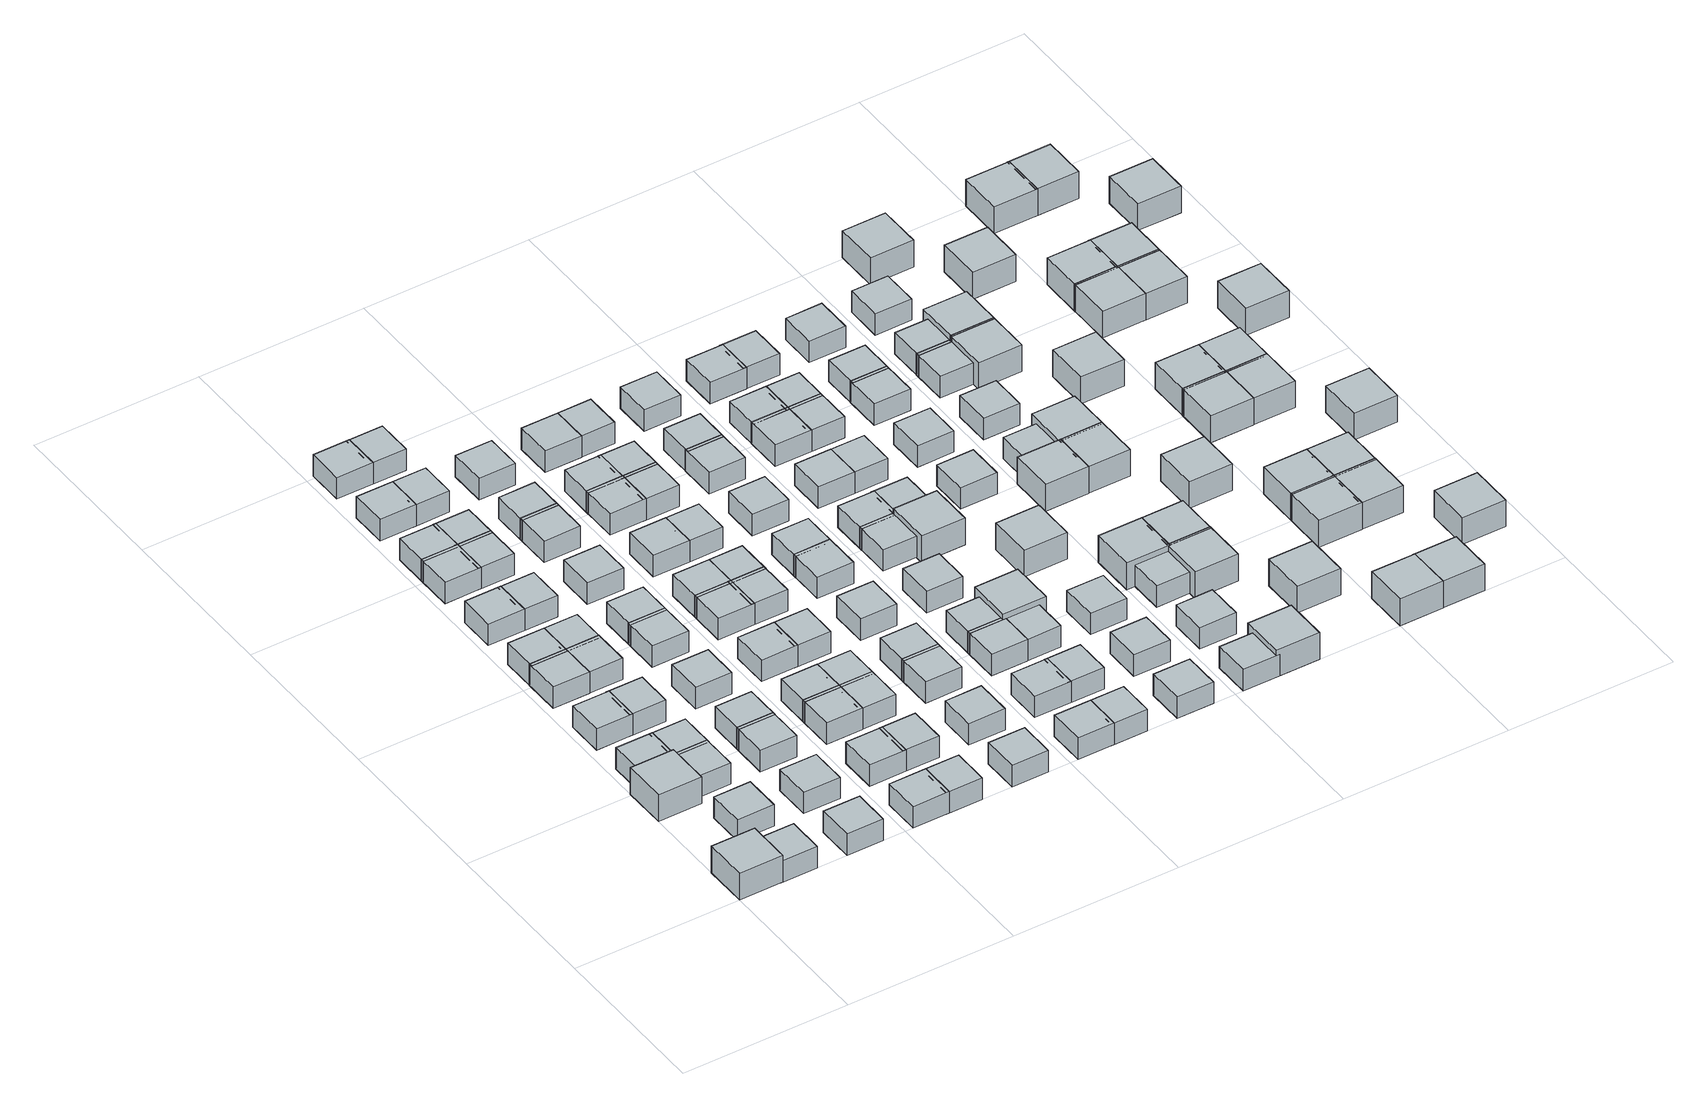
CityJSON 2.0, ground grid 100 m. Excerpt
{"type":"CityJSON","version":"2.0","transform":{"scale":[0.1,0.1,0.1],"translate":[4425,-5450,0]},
"CityObjects":{
"object1":{"type":"GenericCityObject","geometry":[{"type":"Solid","lod":"1","boundaries":[[[[0,1,2,3]],[[4,5,1,0]],[[5,6,2,1]],[[6,7,3,2]],[[7,4,0,3]],[[7,6,5,4]]]]}]},
"object2":{"type":"GenericCityObject","geometry":[{"type":"Solid","lod":"1","boundaries":[[[[8,9,10,11]],[[12,13,9,8]],[[13,14,10,9]],[[14,15,11,10]],[[15,12,8,11]],[[15,14,13,12]]]]}]},
"object3":{"type":"GenericCityObject","geometry":[{"type":"Solid","lod":"1","boundaries":[[[[16,17,18,19]],[[20,21,17,16]],[[21,22,18,17]],[[22,23,19,18]],[[23,20,16,19]],[[23,22,21,20]]]]}]},
"object4":{"type":"GenericCityObject","geometry":[{"type":"Solid","lod":"1","boundaries":[[[[24,25,26,27]],[[28,29,25,24]],[[29,30,26,25]],[[30,31,27,26]],[[31,28,24,27]],[[31,30,29,28]]]]}]},
"object5":{"type":"GenericCityObject","geometry":[{"type":"Solid","lod":"1","boundaries":[[[[32,33,34,35]],[[36,37,33,32]],[[37,38,34,33]],[[38,39,35,34]],[[39,36,32,35]],[[39,38,37,36]]]]}]},
"object6":{"type":"GenericCityObject","geometry":[{"type":"Solid","lod":"1","boundaries":[[[[40,41,42,43]],[[44,45,41,40]],[[45,46,42,41]],[[46,47,43,42]],[[47,44,40,43]],[[47,46,45,44]]]]}]},
"object7":{"type":"GenericCityObject","geometry":[{"type":"Solid","lod":"1","boundaries":[[[[48,49,50,51]],[[52,53,49,48]],[[53,54,50,49]],[[54,55,51,50]],[[55,52,48,51]],[[55,54,53,52]]]]}]},
"object8":{"type":"GenericCityObject","geometry":[{"type":"Solid","lod":"1","boundaries":[[[[56,57,58,59]],[[60,61,57,56]],[[61,62,58,57]],[[62,63,59,58]],[[63,60,56,59]],[[63,62,61,60]]]]}]},
"object9":{"type":"GenericCityObject","geometry":[{"type":"Solid","lod":"1","boundaries":[[[[64,65,66,67]],[[68,69,65,64]],[[69,70,66,65]],[[70,71,67,66]],[[71,68,64,67]],[[71,70,69,68]]]]}]},
"object10":{"type":"GenericCityObject","geometry":[{"type":"Solid","lod":"1","boundaries":[[[[72,73,74,75]],[[76,77,73,72]],[[77,78,74,73]],[[78,79,75,74]],[[79,76,72,75]],[[79,78,77,76]]]]}]},
"object11":{"type":"GenericCityObject","geometry":[{"type":"Solid","lod":"1","boundaries":[[[[80,81,82,83]],[[84,85,81,80]],[[85,86,82,81]],[[86,87,83,82]],[[87,84,80,83]],[[87,86,85,84]]]]}]},
"object12":{"type":"GenericCityObject","geometry":[{"type":"Solid","lod":"1","boundaries":[[[[88,89,90,91]],[[92,93,89,88]],[[93,94,90,89]],[[94,95,91,90]],[[95,92,88,91]],[[95,94,93,92]]]]}]},
"object13":{"type":"GenericCityObject","geometry":[{"type":"Solid","lod":"1","boundaries":[[[[96,97,98,99]],[[100,101,97,96]],[[101,102,98,97]],[[102,103,99,98]],[[103,100,96,99]],[[103,102,101,100]]]]}]},
"object14":{"type":"GenericCityObject","geometry":[{"type":"Solid","lod":"1","boundaries":[[[[104,105,106,107]],[[108,109,105,104]],[[109,110,106,105]],[[110,111,107,106]],[[111,108,104,107]],[[111,110,109,108]]]]}]},
"object15":{"type":"GenericCityObject","geometry":[{"type":"Solid","lod":"1","boundaries":[[[[112,113,114,115]],[[116,117,113,112]],[[117,118,114,113]],[[118,119,115,114]],[[119,116,112,115]],[[119,118,117,116]]]]}]},
"object16":{"type":"GenericCityObject","geometry":[{"type":"Solid","lod":"1","boundaries":[[[[120,121,122,123]],[[124,125,121,120]],[[125,126,122,121]],[[126,127,123,122]],[[127,124,120,123]],[[127,126,125,124]]]]}]},
"object17":{"type":"GenericCityObject","geometry":[{"type":"Solid","lod":"1","boundaries":[[[[128,129,130,131]],[[132,133,129,128]],[[133,134,130,129]],[[134,135,131,130]],[[135,132,128,131]],[[135,134,133,132]]]]}]},
"object18":{"type":"GenericCityObject","geometry":[{"type":"Solid","lod":"1","boundaries":[[[[136,137,138,139]],[[140,141,137,136]],[[141,142,138,137]],[[142,143,139,138]],[[143,140,136,139]],[[143,142,141,140]]]]}]},
"object19":{"type":"GenericCityObject","geometry":[{"type":"Solid","lod":"1","boundaries":[[[[144,145,146,147]],[[148,149,145,144]],[[149,150,146,145]],[[150,151,147,146]],[[151,148,144,147]],[[151,150,149,148]]]]}]},
"object20":{"type":"GenericCityObject","geometry":[{"type":"Solid","lod":"1","boundaries":[[[[152,153,154,155]],[[156,157,153,152]],[[157,158,154,153]],[[158,159,155,154]],[[159,156,152,155]],[[159,158,157,156]]]]}]},
"object21":{"type":"GenericCityObject","geometry":[{"type":"Solid","lod":"1","boundaries":[[[[160,161,162,163]],[[164,165,161,160]],[[165,166,162,161]],[[166,167,163,162]],[[167,164,160,163]],[[167,166,165,164]]]]}]},
"object22":{"type":"GenericCityObject","geometry":[{"type":"Solid","lod":"1","boundaries":[[[[168,169,170,171]],[[172,173,169,168]],[[173,174,170,169]],[[174,175,171,170]],[[175,172,168,171]],[[175,174,173,172]]]]}]},
"object23":{"type":"GenericCityObject","geometry":[{"type":"Solid","lod":"1","boundaries":[[[[176,177,178,179]],[[180,181,177,176]],[[181,182,178,177]],[[182,183,179,178]],[[183,180,176,179]],[[183,182,181,180]]]]}]},
"object24":{"type":"GenericCityObject","geometry":[{"type":"Solid","lod":"1","boundaries":[[[[184,185,186,187]],[[188,189,185,184]],[[189,190,186,185]],[[190,191,187,186]],[[191,188,184,187]],[[191,190,189,188]]]]}]},
"object25":{"type":"GenericCityObject","geometry":[{"type":"Solid","lod":"1","boundaries":[[[[192,193,194,195]],[[196,197,193,192]],[[197,198,194,193]],[[198,199,195,194]],[[199,196,192,195]],[[199,198,197,196]]]]}]},
"object26":{"type":"GenericCityObject","geometry":[{"type":"Solid","lod":"1","boundaries":[[[[200,201,202,203]],[[204,205,201,200]],[[205,206,202,201]],[[206,207,203,202]],[[207,204,200,203]],[[207,206,205,204]]]]}]},
"object27":{"type":"GenericCityObject","geometry":[{"type":"Solid","lod":"1","boundaries":[[[[208,209,210,211]],[[212,213,209,208]],[[213,214,210,209]],[[214,215,211,210]],[[215,212,208,211]],[[215,214,213,212]]]]}]},
"object28":{"type":"GenericCityObject","geometry":[{"type":"Solid","lod":"1","boundaries":[[[[216,217,218,219]],[[220,221,217,216]],[[221,222,218,217]],[[222,223,219,218]],[[223,220,216,219]],[[223,222,221,220]]]]}]},
"object29":{"type":"GenericCityObject","geometry":[{"type":"Solid","lod":"1","boundaries":[[[[224,225,226,227]],[[228,229,225,224]],[[229,230,226,225]],[[230,231,227,226]],[[231,228,224,227]],[[231,230,229,228]]]]}]},
"object30":{"type":"GenericCityObject","geometry":[{"type":"Solid","lod":"1","boundaries":[[[[232,233,234,235]],[[236,237,233,232]],[[237,238,234,233]],[[238,239,235,234]],[[239,236,232,235]],[[239,238,237,236]]]]}]},
"object31":{"type":"GenericCityObject","geometry":[{"type":"Solid","lod":"1","boundaries":[[[[240,241,242,243]],[[244,245,241,240]],[[245,246,242,241]],[[246,247,243,242]],[[247,244,240,243]],[[247,246,245,244]]]]}]},
"object32":{"type":"GenericCityObject","geometry":[{"type":"Solid","lod":"1","boundaries":[[[[248,249,250,251]],[[252,253,249,248]],[[253,254,250,249]],[[254,255,251,250]],[[255,252,248,251]],[[255,254,253,252]]]]}]},
"object33":{"type":"GenericCityObject","geometry":[{"type":"Solid","lod":"1","boundaries":[[[[256,257,258,259]],[[260,261,257,256]],[[261,262,258,257]],[[262,263,259,258]],[[263,260,256,259]],[[263,262,261,260]]]]}]},
"object34":{"type":"GenericCityObject","geometry":[{"type":"Solid","lod":"1","boundaries":[[[[264,265,266,267]],[[268,269,265,264]],[[269,270,266,265]],[[270,271,267,266]],[[271,268,264,267]],[[271,270,269,268]]]]}]},
"object35":{"type":"GenericCityObject","geometry":[{"type":"Solid","lod":"1","boundaries":[[[[272,273,274,275]],[[276,277,273,272]],[[277,278,274,273]],[[278,279,275,274]],[[279,276,272,275]],[[279,278,277,276]]]]}]},
"object36":{"type":"GenericCityObject","geometry":[{"type":"Solid","lod":"1","boundaries":[[[[280,281,282,283]],[[284,285,281,280]],[[285,286,282,281]],[[286,287,283,282]],[[287,284,280,283]],[[287,286,285,284]]]]}]},
"object37":{"type":"GenericCityObject","geometry":[{"type":"Solid","lod":"1","boundaries":[[[[288,289,290,291]],[[292,293,289,288]],[[293,294,290,289]],[[294,295,291,290]],[[295,292,288,291]],[[295,294,293,292]]]]}]},
"object38":{"type":"GenericCityObject","geometry":[{"type":"Solid","lod":"1","boundaries":[[[[296,297,298,299]],[[300,301,297,296]],[[301,302,298,297]],[[302,303,299,298]],[[303,300,296,299]],[[303,302,301,300]]]]}]},
"object39":{"type":"GenericCityObject","geometry":[{"type":"Solid","lod":"1","boundaries":[[[[304,305,306,307]],[[308,309,305,304]],[[309,310,306,305]],[[310,311,307,306]],[[311,308,304,307]],[[311,310,309,308]]]]}]},
"object40":{"type":"GenericCityObject","geometry":[{"type":"Solid","lod":"1","boundaries":[[[[312,313,314,315]],[[316,317,313,312]],[[317,318,314,313]],[[318,319,315,314]],[[319,316,312,315]],[[319,318,317,316]]]]}]},
"object41":{"type":"GenericCityObject","geometry":[{"type":"Solid","lod":"1","boundaries":[[[[320,321,322,323]],[[324,325,321,320]],[[325,326,322,321]],[[326,327,323,322]],[[327,324,320,323]],[[327,326,325,324]]]]}]},
"object42":{"type":"GenericCityObject","geometry":[{"type":"Solid","lod":"1","boundaries":[[[[328,329,330,331]],[[332,333,329,328]],[[333,334,330,329]],[[334,335,331,330]],[[335,332,328,331]],[[335,334,333,332]]]]}]},
"object43":{"type":"GenericCityObject","geometry":[{"type":"Solid","lod":"1","boundaries":[[[[336,337,338,339]],[[340,341,337,336]],[[341,342,338,337]],[[342,343,339,338]],[[343,340,336,339]],[[343,342,341,340]]]]}]},
"object44":{"type":"GenericCityObject","geometry":[{"type":"Solid","lod":"1","boundaries":[[[[344,345,346,347]],[[348,349,345,344]],[[349,350,346,345]],[[350,351,347,346]],[[351,348,344,347]],[[351,350,349,348]]]]}]},
"object45":{"type":"GenericCityObject","geometry":[{"type":"Solid","lod":"1","boundaries":[[[[352,353,354,355]],[[356,357,353,352]],[[357,358,354,353]],[[358,359,355,354]],[[359,356,352,355]],[[359,358,357,356]]]]}]},
"object46":{"type":"GenericCityObject","geometry":[{"type":"Solid","lod":"1","boundaries":[[[[360,361,362,363]],[[364,365,361,360]],[[365,366,362,361]],[[366,367,363,362]],[[367,364,360,363]],[[367,366,365,364]]]]}]},
"object47":{"type":"GenericCityObject","geometry":[{"type":"Solid","lod":"1","boundaries":[[[[368,369,370,371]],[[372,373,369,368]],[[373,374,370,369]],[[374,375,371,370]],[[375,372,368,371]],[[375,374,373,372]]]]}]},
"object48":{"type":"GenericCityObject","geometry":[{"type":"Solid","lod":"1","boundaries":[[[[376,377,378,379]],[[380,381,377,376]],[[381,382,378,377]],[[382,383,379,378]],[[383,380,376,379]],[[383,382,381,380]]]]}]},
"object49":{"type":"GenericCityObject","geometry":[{"type":"Solid","lod":"1","boundaries":[[[[384,385,386,387]],[[388,389,385,384]],[[389,390,386,385]],[[390,391,387,386]],[[391,388,384,387]],[[391,390,389,388]]]]}]},
"object50":{"type":"GenericCityObject","geometry":[{"type":"Solid","lod":"1","boundaries":[[[[392,393,394,395]],[[396,397,393,392]],[[397,398,394,393]],[[398,399,395,394]],[[399,396,392,395]],[[399,398,397,396]]]]}]},
"object51":{"type":"GenericCityObject","geometry":[{"type":"Solid","lod":"1","boundaries":[[[[400,401,402,403]],[[404,405,401,400]],[[405,406,402,401]],[[406,407,403,402]],[[407,404,400,403]],[[407,406,405,404]]]]}]},
"object52":{"type":"GenericCityObject","geometry":[{"type":"Solid","lod":"1","boundaries":[[[[408,409,410,411]],[[412,413,409,408]],[[413,414,410,409]],[[414,415,411,410]],[[415,412,408,411]],[[415,414,413,412]]]]}]},
"object53":{"type":"GenericCityObject","geometry":[{"type":"Solid","lod":"1","boundaries":[[[[416,417,418,419]],[[420,421,417,416]],[[421,422,418,417]],[[422,423,419,418]],[[423,420,416,419]],[[423,422,421,420]]]]}]},
"object54":{"type":"GenericCityObject","geometry":[{"type":"Solid","lod":"1","boundaries":[[[[424,425,426,427]],[[428,429,425,424]],[[429,430,426,425]],[[430,431,427,426]],[[431,428,424,427]],[[431,430,429,428]]]]}]},
"object55":{"type":"GenericCityObject","geometry":[{"type":"Solid","lod":"1","boundaries":[[[[432,433,434,435]],[[436,437,433,432]],[[437,438,434,433]],[[438,439,435,434]],[[439,436,432,435]],[[439,438,437,436]]]]}]},
"object56":{"type":"GenericCityObject","geometry":[{"type":"Solid","lod":"1","boundaries":[[[[440,441,442,443]],[[444,445,441,440]],[[445,446,442,441]],[[446,447,443,442]],[[447,444,440,443]],[[447,446,445,444]]]]}]},
"object57":{"type":"GenericCityObject","geometry":[{"type":"Solid","lod":"1","boundaries":[[[[448,449,450,451]],[[452,453,449,448]],[[453,454,450,449]],[[454,455,451,450]],[[455,452,448,451]],[[455,454,453,452]]]]}]},
"object58":{"type":"GenericCityObject","geometry":[{"type":"Solid","lod":"1","boundaries":[[[[456,457,458,459]],[[460,461,457,456]],[[461,462,458,457]],[[462,463,459,458]],[[463,460,456,459]],[[463,462,461,460]]]]}]},
"object59":{"type":"GenericCityObject","geometry":[{"type":"Solid","lod":"1","boundaries":[[[[464,465,466,467]],[[468,469,465,464]],[[469,470,466,465]],[[470,471,467,466]],[[471,468,464,467]],[[471,470,469,468]]]]}]},
"object60":{"type":"GenericCityObject","geometry":[{"type":"Solid","lod":"1","boundaries":[[[[472,473,474,475]],[[476,477,473,472]],[[477,478,474,473]],[[478,479,475,474]],[[479,476,472,475]],[[479,478,477,476]]]]}]},
"object61":{"type":"GenericCityObject","geometry":[{"type":"Solid","lod":"1","boundaries":[[[[480,481,482,483]],[[484,485,481,480]],[[485,486,482,481]],[[486,487,483,482]],[[487,484,480,483]],[[487,486,485,484]]]]}]},
"object62":{"type":"GenericCityObject","geometry":[{"type":"Solid","lod":"1","boundaries":[[[[488,489,490,491]],[[492,493,489,488]],[[493,494,490,489]],[[494,495,491,490]],[[495,492,488,491]],[[495,494,493,492]]]]}]},
"object63":{"type":"GenericCityObject","geometry":[{"type":"Solid","lod":"1","boundaries":[[[[496,497,498,499]],[[500,501,497,496]],[[501,502,498,497]],[[502,503,499,498]],[[503,500,496,499]],[[503,502,501,500]]]]}]},
"object64":{"type":"GenericCityObject","geometry":[{"type":"Solid","lod":"1","boundaries":[[[[504,505,506,507]],[[508,509,505,504]],[[509,510,506,505]],[[510,511,507,506]],[[511,508,504,507]],[[511,510,509,508]]]]}]},
"object65":{"type":"GenericCityObject","geometry":[{"type":"Solid","lod":"1","boundaries":[[[[512,513,514,515]],[[516,517,513,512]],[[517,518,514,513]],[[518,519,515,514]],[[519,516,512,515]],[[519,518,517,516]]]]}]},
"object66":{"type":"GenericCityObject","geometry":[{"type":"Solid","lod":"1","boundaries":[[[[520,521,522,523]],[[524,525,521,520]],[[525,526,522,521]],[[526,527,523,522]],[[527,524,520,523]],[[527,526,525,524]]]]}]},
"object67":{"type":"GenericCityObject","geometry":[{"type":"Solid","lod":"1","boundaries":[[[[528,529,530,531]],[[532,533,529,528]],[[533,534,530,529]],[[534,535,531,530]],[[535,532,528,531]],[[535,534,533,532]]]]}]},
"object68":{"type":"GenericCityObject","geometry":[{"type":"Solid","lod":"1","boundaries":[[[[536,537,538,539]],[[540,541,537,536]],[[541,542,538,537]],[[542,543,539,538]],[[543,540,536,539]],[[543,542,541,540]]]]}]},
"object69":{"type":"GenericCityObject","geometry":[{"type":"Solid","lod":"1","boundaries":[[[[544,545,546,547]],[[548,549,545,544]],[[549,550,546,545]],[[550,551,547,546]],[[551,548,544,547]],[[551,550,549,548]]]]}]},
"object70":{"type":"GenericCityObject","geometry":[{"type":"Solid","lod":"1","boundaries":[[[[552,553,554,555]],[[556,557,553,552]],[[557,558,554,553]],[[558,559,555,554]],[[559,556,552,555]],[[559,558,557,556]]]]}]},
"object71":{"type":"GenericCityObject","geometry":[{"type":"Solid","lod":"1","boundaries":[[[[560,561,562,563]],[[564,565,561,560]],[[565,566,562,561]],[[566,567,563,562]],[[567,564,560,563]],[[567,566,565,564]]]]}]},
"object72":{"type":"GenericCityObject","geometry":[{"type":"Solid","lod":"1","boundaries":[[[[568,569,570,571]],[[572,573,569,568]],[[573,574,570,569]],[[574,575,571,570]],[[575,572,568,571]],[[575,574,573,572]]]]}]},
"object73":{"type":"GenericCityObject","geometry":[{"type":"Solid","lod":"1","boundaries":[[[[576,577,578,579]],[[580,581,577,576]],[[581,582,578,577]],[[582,583,579,578]],[[583,580,576,579]],[[583,582,581,580]]]]}]},
"object74":{"type":"GenericCityObject","geometry":[{"type":"Solid","lod":"1","boundaries":[[[[584,585,586,587]],[[588,589,585,584]],[[589,590,586,585]],[[590,591,587,586]],[[591,588,584,587]],[[591,590,589,588]]]]}]},
"object75":{"type":"GenericCityObject","geometry":[{"type":"Solid","lod":"1","boundaries":[[[[592,593,594,595]],[[596,597,593,592]],[[597,598,594,593]],[[598,599,595,594]],[[599,596,592,595]],[[599,598,597,596]]]]}]},
"object76":{"type":"GenericCityObject","geometry":[{"type":"Solid","lod":"1","boundaries":[[[[600,601,602,603]],[[604,605,601,600]],[[605,606,602,601]],[[606,607,603,602]],[[607,604,600,603]],[[607,606,605,604]]]]}]},
"object77":{"type":"GenericCityObject","geometry":[{"type":"Solid","lod":"1","boundaries":[[[[608,609,610,611]],[[612,613,609,608]],[[613,614,610,609]],[[614,615,611,610]],[[615,612,608,611]],[[615,614,613,612]]]]}]},
"object78":{"type":"GenericCityObject","geometry":[{"type":"Solid","lod":"1","boundaries":[[[[616,617,618,619]],[[620,621,617,616]],[[621,622,618,617]],[[622,623,619,618]],[[623,620,616,619]],[[623,622,621,620]]]]}]},
"object79":{"type":"GenericCityObject","geometry":[{"type":"Solid","lod":"1","boundaries":[[[[624,625,626,627]],[[628,629,625,624]],[[629,630,626,625]],[[630,631,627,626]],[[631,628,624,627]],[[631,630,629,628]]]]}]},
"object80":{"type":"GenericCityObject","geometry":[{"type":"Solid","lod":"1","boundaries":[[[[632,633,634,635]],[[636,637,633,632]],[[637,638,634,633]],[[638,639,635,634]],[[639,636,632,635]],[[639,638,637,636]]]]}]},
"object81":{"type":"GenericCityObject","geometry":[{"type":"Solid","lod":"1","boundaries":[[[[640,641,642,643]],[[644,645,641,640]],[[645,646,642,641]],[[646,647,643,642]],[[647,644,640,643]],[[647,646,645,644]]]]}]},
"object82":{"type":"GenericCityObject","geometry":[{"type":"Solid","lod":"1","boundaries":[[[[648,649,650,651]],[[652,653,649,648]],[[653,654,650,649]],[[654,655,651,650]],[[655,652,648,651]],[[655,654,653,652]]]]}]},
"object83":{"type":"GenericCityObject","geometry":[{"type":"Solid","lod":"1","boundaries":[[[[656,657,658,659]],[[660,661,657,656]],[[661,662,658,657]],[[662,663,659,658]],[[663,660,656,659]],[[663,662,661,660]]]]}]},
"object84":{"type":"GenericCityObject","geometry":[{"type":"Solid","lod":"1","boundaries":[[[[664,665,666,667]],[[668,669,665,664]],[[669,670,666,665]],[[670,671,667,666]],[[671,668,664,667]],[[671,670,669,668]]]]}]},
"object85":{"type":"GenericCityObject","geometry":[{"type":"Solid","lod":"1","boundaries":[[[[672,673,674,675]],[[676,677,673,672]],[[677,678,674,673]],[[678,679,675,674]],[[679,676,672,675]],[[679,678,677,676]]]]}]},
"object86":{"type":"GenericCityObject","geometry":[{"type":"Solid","lod":"1","boundaries":[[[[680,681,682,683]],[[684,685,681,680]],[[685,686,682,681]],[[686,687,683,682]],[[687,684,680,683]],[[687,686,685,684]]]]}]},
"object87":{"type":"GenericCityObject","geometry":[{"type":"Solid","lod":"1","boundaries":[[[[688,689,690,691]],[[692,693,689,688]],[[693,694,690,689]],[[694,695,691,690]],[[695,692,688,691]],[[695,694,693,692]]]]}]},
"object88":{"type":"GenericCityObject","geometry":[{"type":"Solid","lod":"1","boundaries":[[[[696,697,698,699]],[[700,701,697,696]],[[701,702,698,697]],[[702,703,699,698]],[[703,700,696,699]],[[703,702,701,700]]]]}]},
"object89":{"type":"GenericCityObject","geometry":[{"type":"Solid","lod":"1","boundaries":[[[[704,705,706,707]],[[708,709,705,704]],[[709,710,706,705]],[[710,711,707,706]],[[711,708,704,707]],[[711,710,709,708]]]]}]},
"object90":{"type":"GenericCityObject","geometry":[{"type":"Solid","lod":"1","boundaries":[[[[712,713,714,715]],[[716,717,713,712]],[[717,718,714,713]],[[718,719,715,714]],[[719,716,712,715]],[[719,718,717,716]]]]}]},
"object91":{"type":"GenericCityObject","geometry":[{"type":"Solid","lod":"1","boundaries":[[[[720,721,722,723]],[[724,725,721,720]],[[725,726,722,721]],[[726,727,723,722]],[[727,724,720,723]],[[727,726,725,724]]]]}]},
"object92":{"type":"GenericCityObject","geometry":[{"type":"Solid","lod":"1","boundaries":[[[[728,729,730,731]],[[732,733,729,728]],[[733,734,730,729]],[[734,735,731,730]],[[735,732,728,731]],[[735,734,733,732]]]]}]},
"object93":{"type":"GenericCityObject","geometry":[{"type":"Solid","lod":"1","boundaries":[[[[736,737,738,739]],[[740,741,737,736]],[[741,742,738,737]],[[742,743,739,738]],[[743,740,736,739]],[[743,742,741,740]]]]}]},
"object94":{"type":"GenericCityObject","geometry":[{"type":"Solid","lod":"1","boundaries":[[[[744,745,746,747]],[[748,749,745,744]],[[749,750,746,745]],[[750,751,747,746]],[[751,748,744,747]],[[751,750,749,748]]]]}]},
"object95":{"type":"GenericCityObject","geometry":[{"type":"Solid","lod":"1","boundaries":[[[[752,753,754,755]],[[756,757,753,752]],[[757,758,754,753]],[[758,759,755,754]],[[759,756,752,755]],[[759,758,757,756]]]]}]},
"object96":{"type":"GenericCityObject","geometry":[{"type":"Solid","lod":"1","boundaries":[[[[760,761,762,763]],[[764,765,761,760]],[[765,766,762,761]],[[766,767,763,762]],[[767,764,760,763]],[[767,766,765,764]]]]}]},
"object97":{"type":"GenericCityObject","geometry":[{"type":"Solid","lod":"1","boundaries":[[[[768,769,770,771]],[[772,773,769,768]],[[773,774,770,769]],[[774,775,771,770]],[[775,772,768,771]],[[775,774,773,772]]]]}]},
"object98":{"type":"GenericCityObject","geometry":[{"type":"Solid","lod":"1","boundaries":[[[[776,777,778,779]],[[780,781,777,776]],[[781,782,778,777]],[[782,783,779,778]],[[783,780,776,779]],[[783,782,781,780]]]]}]},
"object99":{"type":"GenericCityObject","geometry":[{"type":"Solid","lod":"1","boundaries":[[[[784,785,786,787]],[[788,789,785,784]],[[789,790,786,785]],[[790,791,787,786]],[[791,788,784,787]],[[791,790,789,788]]]]}]},
"object100":{"type":"GenericCityObject","geometry":[{"type":"Solid","lod":"1","boundaries":[[[[792,793,794,795]],[[796,797,793,792]],[[797,798,794,793]],[[798,799,795,794]],[[799,796,792,795]],[[799,798,797,796]]]]}]},
"object101":{"type":"GenericCityObject","geometry":[{"type":"Solid","lod":"1","boundaries":[[[[800,801,802,803]],[[804,805,801,800]],[[805,806,802,801]],[[806,807,803,802]],[[807,804,800,803]],[[807,806,805,804]]]]}]},
"object102":{"type":"GenericCityObject","geometry":[{"type":"Solid","lod":"1","boundaries":[[[[808,809,810,811]],[[812,813,809,808]],[[813,814,810,809]],[[814,815,811,810]],[[815,812,808,811]],[[815,814,813,812]]]]}]},
"object103":{"type":"GenericCityObject","geometry":[{"type":"Solid","lod":"1","boundaries":[[[[816,817,818,819]],[[820,821,817,816]],[[821,822,818,817]],[[822,823,819,818]],[[823,820,816,819]],[[823,822,821,820]]]]}]},
"object104":{"type":"GenericCityObject","geometry":[{"type":"Solid","lod":"1","boundaries":[[[[824,825,826,827]],[[828,829,825,824]],[[829,830,826,825]],[[830,831,827,826]],[[831,828,824,827]],[[831,830,829,828]]]]}]},
"object105":{"type":"GenericCityObject","geometry":[{"type":"Solid","lod":"1","boundaries":[[[[832,833,834,835]],[[836,837,833,832]],[[837,838,834,833]],[[838,839,835,834]],[[839,836,832,835]],[[839,838,837,836]]]]}]},
"object106":{"type":"GenericCityObject","geometry":[{"type":"Solid","lod":"1","boundaries":[[[[840,841,842,843]],[[844,845,841,840]],[[845,846,842,841]],[[846,847,843,842]],[[847,844,840,843]],[[847,846,845,844]]]]}]},
"object107":{"type":"GenericCityObject","geometry":[{"type":"Solid","lod":"1","boundaries":[[[[848,849,850,851]],[[852,853,849,848]],[[853,854,850,849]],[[854,855,851,850]],[[855,852,848,851]],[[855,854,853,852]]]]}]},
"object108":{"type":"GenericCityObject","geometry":[{"type":"Solid","lod":"1","boundaries":[[[[856,857,858,859]],[[860,861,857,856]],[[861,862,858,857]],[[862,863,859,858]],[[863,860,856,859]],[[863,862,861,860]]]]}]},
"object109":{"type":"GenericCityObject","geometry":[{"type":"Solid","lod":"1","boundaries":[[[[864,865,866,867]],[[868,869,865,864]],[[869,870,866,865]],[[870,871,867,866]],[[871,868,864,867]],[[871,870,869,868]]]]}]},
"object110":{"type":"GenericCityObject","geometry":[{"type":"Solid","lod":"1","boundaries":[[[[872,873,874,875]],[[876,877,873,872]],[[877,878,874,873]],[[878,879,875,874]],[[879,876,872,875]],[[879,878,877,876]]]]}]},
"object111":{"type":"GenericCityObject","geometry":[{"type":"Solid","lod":"1","boundaries":[[[[880,881,882,883]],[[884,885,881,880]],[[885,886,882,881]],[[886,887,883,882]],[[887,884,880,883]],[[887,886,885,884]]]]}]},
"object112":{"type":"GenericCityObject","geometry":[{"type":"Solid","lod":"1","boundaries":[[[[888,889,890,891]],[[892,893,889,888]],[[893,894,890,889]],[[894,895,891,890]],[[895,892,888,891]],[[895,894,893,892]]]]}]},
"object113":{"type":"GenericCityObject","geometry":[{"type":"Solid","lod":"1","boundaries":[[[[896,897,898,899]],[[900,901,897,896]],[[901,902,898,897]],[[902,903,899,898]],[[903,900,896,899]],[[903,902,901,900]]]]}]},
"object114":{"type":"GenericCityObject","geometry":[{"type":"Solid","lod":"1","boundaries":[[[[904,905,906,907]],[[908,909,905,904]],[[909,910,906,905]],[[910,911,907,906]],[[911,908,904,907]],[[911,910,909,908]]]]}]},
"object115":{"type":"GenericCityObject","geometry":[{"type":"Solid","lod":"1","boundaries":[[[[912,913,914,915]],[[916,917,913,912]],[[917,918,914,913]],[[918,919,915,914]],[[919,916,912,915]],[[919,918,917,916]]]]}]},
"object116":{"type":"GenericCityObject","geometry":[{"type":"Solid","lod":"1","boundaries":[[[[920,921,922,923]],[[924,925,921,920]],[[925,926,922,921]],[[926,927,923,922]],[[927,924,920,923]],[[927,926,925,924]]]]}]},
"object117":{"type":"GenericCityObject","geometry":[{"type":"Solid","lod":"1","boundaries":[[[[928,929,930,931]],[[932,933,929,928]],[[933,934,930,929]],[[934,935,931,930]],[[935,932,928,931]],[[935,934,933,932]]]]}]},
"object118":{"type":"GenericCityObject","geometry":[{"type":"Solid","lod":"1","boundaries":[[[[936,937,938,939]],[[940,941,937,936]],[[941,942,938,937]],[[942,943,939,938]],[[943,940,936,939]],[[943,942,941,940]]]]}]},
"object119":{"type":"GenericCityObject","geometry":[{"type":"Solid","lod":"1","boundaries":[[[[944,945,946,947]],[[948,949,945,944]],[[949,950,946,945]],[[950,951,947,946]],[[951,948,944,947]],[[951,950,949,948]]]]}]},
"object120":{"type":"GenericCityObject","geometry":[{"type":"Solid","lod":"1","boundaries":[[[[952,953,954,955]],[[956,957,953,952]],[[957,958,954,953]],[[958,959,955,954]],[[959,956,952,955]],[[959,958,957,956]]]]}]},
"object121":{"type":"GenericCityObject","geometry":[{"type":"Solid","lod":"1","boundaries":[[[[960,961,962,963]],[[964,965,961,960]],[[965,966,962,961]],[[966,967,963,962]],[[967,964,960,963]],[[967,966,965,964]]]]}]},
"object122":{"type":"GenericCityObject","geometry":[{"type":"Solid","lod":"1","boundaries":[[[[968,969,970,971]],[[972,973,969,968]],[[973,974,970,969]],[[974,975,971,970]],[[975,972,968,971]],[[975,974,973,972]]]]}]},
"object123":{"type":"GenericCityObject","geometry":[{"type":"Solid","lod":"1","boundaries":[[[[976,977,978,979]],[[980,981,977,976]],[[981,982,978,977]],[[982,983,979,978]],[[983,980,976,979]],[[983,982,981,980]]]]}]},
"object124":{"type":"GenericCityObject","geometry":[{"type":"Solid","lod":"1","boundaries":[[[[984,985,986,987]],[[988,989,985,984]],[[989,990,986,985]],[[990,991,987,986]],[[991,988,984,987]],[[991,990,989,988]]]]}]},
"object125":{"type":"GenericCityObject","geometry":[{"type":"Solid","lod":"1","boundaries":[[[[992,993,994,995]],[[996,997,993,992]],[[997,998,994,993]],[[998,999,995,994]],[[999,996,992,995]],[[999,998,997,996]]]]}]},
"object126":{"type":"GenericCityObject","geometry":[{"type":"Solid","lod":"1","boundaries":[[[[1000,1001,1002,1003]],[[1004,1005,1001,1000]],[[1005,1006,1002,1001]],[[1006,1007,1003,1002]],[[1007,1004,1000,1003]],[[1007,1006,1005,1004]]]]}]},
"object127":{"type":"GenericCityObject","geometry":[{"type":"Solid","lod":"1","boundaries":[[[[1008,1009,1010,1011]],[[1012,1013,1009,1008]],[[1013,1014,1010,1009]],[[1014,1015,1011,1010]],[[1015,1012,1008,1011]],[[1015,1014,1013,1012]]]]}]},
"object128":{"type":"GenericCityObject","geometry":[{"type":"Solid","lod":"1","boundaries":[[[[1016,1017,1018,1019]],[[1020,1021,1017,1016]],[[1021,1022,1018,1017]],[[1022,1023,1019,1018]],[[1023,1020,1016,1019]],[[1023,1022,1021,1020]]]]}]},
"object129":{"type":"GenericCityObject","geometry":[{"type":"Solid","lod":"1","boundaries":[[[[1024,1025,1026,1027]],[[1028,1029,1025,1024]],[[1029,1030,1026,1025]],[[1030,1031,1027,1026]],[[1031,1028,1024,1027]],[[1031,1030,1029,1028]]]]}]},
"object130":{"type":"GenericCityObject","geometry":[{"type":"Solid","lod":"1","boundaries":[[[[1032,1033,1034,1035]],[[1036,1037,1033,1032]],[[1037,1038,1034,1033]],[[1038,1039,1035,1034]],[[1039,1036,1032,1035]],[[1039,1038,1037,1036]]]]}]},
"object131":{"type":"GenericCityObject","geometry":[{"type":"Solid","lod":"1","boundaries":[[[[1040,1041,1042,1043]],[[1044,1045,1041,1040]],[[1045,1046,1042,1041]],[[1046,1047,1043,1042]],[[1047,1044,1040,1043]],[[1047,1046,1045,1044]]]]}]},
"object132":{"type":"GenericCityObject","geometry":[{"type":"Solid","lod":"1","boundaries":[[[[1048,1049,1050,1051]],[[1052,1053,1049,1048]],[[1053,1054,1050,1049]],[[1054,1055,1051,1050]],[[1055,1052,1048,1051]],[[1055,1054,1053,1052]]]]}]},
"object133":{"type":"GenericCityObject","geometry":[{"type":"Solid","lod":"1","boundaries":[[[[1056,1057,1058,1059]],[[1060,1061,1057,1056]],[[1061,1062,1058,1057]],[[1062,1063,1059,1058]],[[1063,1060,1056,1059]],[[1063,1062,1061,1060]]]]}]},
"object134":{"type":"GenericCityObject","geometry":[{"type":"Solid","lod":"1","boundaries":[[[[1064,1065,1066,1067]],[[1068,1069,1065,1064]],[[1069,1070,1066,1065]],[[1070,1071,1067,1066]],[[1071,1068,1064,1067]],[[1071,1070,1069,1068]]]]}]},
"object135":{"type":"GenericCityObject","geometry":[{"type":"Solid","lod":"1","boundaries":[[[[1072,1073,1074,1075]],[[1076,1077,1073,1072]],[[1077,1078,1074,1073]],[[1078,1079,1075,1074]],[[1079,1076,1072,1075]],[[1079,1078,1077,1076]]]]}]},
"object136":{"type":"GenericCityObject","geometry":[{"type":"Solid","lod":"1","boundaries":[[[[1080,1081,1082,1083]],[[1084,1085,1081,1080]],[[1085,1086,1082,1081]],[[1086,1087,1083,1082]],[[1087,1084,1080,1083]],[[1087,1086,1085,1084]]]]}]},
"object137":{"type":"GenericCityObject","geometry":[{"type":"Solid","lod":"1","boundaries":[[[[1088,1089,1090,1091]],[[1092,1093,1089,1088]],[[1093,1094,1090,1089]],[[1094,1095,1091,1090]],[[1095,1092,1088,1091]],[[1095,1094,1093,1092]]]]}]},
"object138":{"type":"GenericCityObject","geometry":[{"type":"Solid","lod":"1","boundaries":[[[[1096,1097,1098,1099]],[[1100,1101,1097,1096]],[[1101,1102,1098,1097]],[[1102,1103,1099,1098]],[[1103,1100,1096,1099]],[[1103,1102,1101,1100]]]]}]},
"object139":{"type":"GenericCityObject","geometry":[{"type":"Solid","lod":"1","boundaries":[[[[1104,1105,1106,1107]],[[1108,1109,1105,1104]],[[1109,1110,1106,1105]],[[1110,1111,1107,1106]],[[1111,1108,1104,1107]],[[1111,1110,1109,1108]]]]}]}
},
"vertices":[
[0,0,0],[262,0,0],[262,262,0],[0,262,0],[0,0,175],[262,0,175],[262,262,175],[0,262,175],
[250,0,0],[470,0,0],[470,220,0],[250,220,0],[250,0,140],[470,0,140],[470,220,140],[250,220,140],
[0,750,0],[262,750,0],[262,1012,0],[0,1012,0],[0,750,175],[262,750,175],[262,1012,175],[0,1012,175],
[50,1000,0],[270,1000,0],[270,1220,0],[50,1220,0],[50,1000,140],[270,1000,140],[270,1220,140],[50,1220,140],
[250,400,0],[470,400,0],[470,620,0],[250,620,0],[250,400,140],[470,400,140],[470,620,140],[250,620,140],
[50,1400,0],[270,1400,0],[270,1620,0],[50,1620,0],[50,1400,140],[270,1400,140],[270,1620,140],[50,1620,140],
[250,800,0],[470,800,0],[470,1020,0],[250,1020,0],[250,800,140],[470,800,140],[470,1020,140],[250,1020,140],
[250,1000,0],[470,1000,0],[470,1220,0],[250,1220,0],[250,1000,140],[470,1000,140],[470,1220,140],[250,1220,140],
[50,1800,0],[270,1800,0],[270,2020,0],[50,2020,0],[50,1800,140],[270,1800,140],[270,2020,140],[50,2020,140],
[650,0,0],[870,0,0],[870,220,0],[650,220,0],[650,0,140],[870,0,140],[870,220,140],[650,220,140],
[50,2000,0],[270,2000,0],[270,2220,0],[50,2220,0],[50,2000,140],[270,2000,140],[270,2220,140],[50,2220,140],
[250,1400,0],[470,1400,0],[470,1620,0],[250,1620,0],[250,1400,140],[470,1400,140],[470,1620,140],[250,1620,140],
[650,400,0],[870,400,0],[870,620,0],[650,620,0],[650,400,140],[870,400,140],[870,620,140],[650,620,140],
[50,2400,0],[270,2400,0],[270,2620,0],[50,2620,0],[50,2400,140],[270,2400,140],[270,2620,140],[50,2620,140],
[250,1800,0],[470,1800,0],[470,2020,0],[250,2020,0],[250,1800,140],[470,1800,140],[470,2020,140],[250,2020,140],
[250,2000,0],[470,2000,0],[470,2220,0],[250,2220,0],[250,2000,140],[470,2000,140],[470,2220,140],[250,2220,140],
[650,800,0],[870,800,0],[870,1020,0],[650,1020,0],[650,800,140],[870,800,140],[870,1020,140],[650,1020,140],
[50,2800,0],[270,2800,0],[270,3020,0],[50,3020,0],[50,2800,140],[270,2800,140],[270,3020,140],[50,3020,140],
[650,1000,0],[870,1000,0],[870,1220,0],[650,1220,0],[650,1000,140],[870,1000,140],[870,1220,140],[650,1220,140],
[50,3000,0],[270,3000,0],[270,3220,0],[50,3220,0],[50,3000,140],[270,3000,140],[270,3220,140],[50,3220,140],
[250,2400,0],[470,2400,0],[470,2620,0],[250,2620,0],[250,2400,140],[470,2400,140],[470,2620,140],[250,2620,140],
[1050,0,0],[1270,0,0],[1270,220,0],[1050,220,0],[1050,0,140],[1270,0,140],[1270,220,140],[1050,220,140],
[650,1400,0],[870,1400,0],[870,1620,0],[650,1620,0],[650,1400,140],[870,1400,140],[870,1620,140],[650,1620,140],
[50,3400,0],[270,3400,0],[270,3620,0],[50,3620,0],[50,3400,140],[270,3400,140],[270,3620,140],[50,3620,140],
[250,2800,0],[470,2800,0],[470,3020,0],[250,3020,0],[250,2800,140],[470,2800,140],[470,3020,140],[250,3020,140],
[250,3000,0],[470,3000,0],[470,3220,0],[250,3220,0],[250,3000,140],[470,3000,140],[470,3220,140],[250,3220,140],
[1050,400,0],[1270,400,0],[1270,620,0],[1050,620,0],[1050,400,140],[1270,400,140],[1270,620,140],[1050,620,140],
[650,1800,0],[870,1800,0],[870,2020,0],[650,2020,0],[650,1800,140],[870,1800,140],[870,2020,140],[650,2020,140],
[50,3800,0],[270,3800,0],[270,4020,0],[50,4020,0],[50,3800,140],[270,3800,140],[270,4020,140],[50,4020,140],
[1250,0,0],[1470,0,0],[1470,220,0],[1250,220,0],[1250,0,140],[1470,0,140],[1470,220,140],[1250,220,140],
[650,2000,0],[870,2000,0],[870,2220,0],[650,2220,0],[650,2000,140],[870,2000,140],[870,2220,140],[650,2220,140],
[250,3400,0],[470,3400,0],[470,3620,0],[250,3620,0],[250,3400,140],[470,3400,140],[470,3620,140],[250,3620,140],
[1050,800,0],[1270,800,0],[1270,1020,0],[1050,1020,0],[1050,800,140],[1270,800,140],[1270,1020,140],[1050,1020,140],
[1050,1000,0],[1270,1000,0],[1270,1220,0],[1050,1220,0],[1050,1000,140],[1270,1000,140],[1270,1220,140],[1050,1220,140],
[1250,400,0],[1470,400,0],[1470,620,0],[1250,620,0],[1250,400,140],[1470,400,140],[1470,620,140],[1250,620,140],
[650,2400,0],[870,2400,0],[870,2620,0],[650,2620,0],[650,2400,140],[870,2400,140],[870,2620,140],[650,2620,140],
[250,3800,0],[470,3800,0],[470,4020,0],[250,4020,0],[250,3800,140],[470,3800,140],[470,4020,140],[250,4020,140],
[1050,1400,0],[1270,1400,0],[1270,1620,0],[1050,1620,0],[1050,1400,140],[1270,1400,140],[1270,1620,140],[1050,1620,140],
[1250,800,0],[1470,800,0],[1470,1020,0],[1250,1020,0],[1250,800,140],[1470,800,140],[1470,1020,140],[1250,1020,140],
[650,2800,0],[870,2800,0],[870,3020,0],[650,3020,0],[650,2800,140],[870,2800,140],[870,3020,140],[650,3020,140],
[1250,1000,0],[1470,1000,0],[1470,1220,0],[1250,1220,0],[1250,1000,140],[1470,1000,140],[1470,1220,140],[1250,1220,140],
[650,3000,0],[870,3000,0],[870,3220,0],[650,3220,0],[650,3000,140],[870,3000,140],[870,3220,140],[650,3220,140],
[1050,1800,0],[1270,1800,0],[1270,2020,0],[1050,2020,0],[1050,1800,140],[1270,1800,140],[1270,2020,140],[1050,2020,140],
[1650,0,0],[1870,0,0],[1870,220,0],[1650,220,0],[1650,0,140],[1870,0,140],[1870,220,140],[1650,220,140],
[1050,2000,0],[1270,2000,0],[1270,2220,0],[1050,2220,0],[1050,2000,140],[1270,2000,140],[1270,2220,140],[1050,2220,140],
[1250,1400,0],[1470,1400,0],[1470,1620,0],[1250,1620,0],[1250,1400,140],[1470,1400,140],[1470,1620,140],[1250,1620,140],
[650,3400,0],[870,3400,0],[870,3620,0],[650,3620,0],[650,3400,140],[870,3400,140],[870,3620,140],[650,3620,140],
[1650,400,0],[1870,400,0],[1870,620,0],[1650,620,0],[1650,400,140],[1870,400,140],[1870,620,140],[1650,620,140],
[1050,2400,0],[1270,2400,0],[1270,2620,0],[1050,2620,0],[1050,2400,140],[1270,2400,140],[1270,2620,140],[1050,2620,140],
[1250,1800,0],[1470,1800,0],[1470,2020,0],[1250,2020,0],[1250,1800,140],[1470,1800,140],[1470,2020,140],[1250,2020,140],
[1250,2000,0],[1470,2000,0],[1470,2220,0],[1250,2220,0],[1250,2000,140],[1470,2000,140],[1470,2220,140],[1250,2220,140],
[1650,800,0],[1870,800,0],[1870,1020,0],[1650,1020,0],[1650,800,140],[1870,800,140],[1870,1020,140],[1650,1020,140],
[1050,2800,0],[1270,2800,0],[1270,3020,0],[1050,3020,0],[1050,2800,140],[1270,2800,140],[1270,3020,140],[1050,3020,140],
[1650,1000,0],[1870,1000,0],[1870,1220,0],[1650,1220,0],[1650,1000,140],[1870,1000,140],[1870,1220,140],[1650,1220,140],
[1050,3000,0],[1270,3000,0],[1270,3220,0],[1050,3220,0],[1050,3000,140],[1270,3000,140],[1270,3220,140],[1050,3220,140],
[1250,2400,0],[1470,2400,0],[1470,2620,0],[1250,2620,0],[1250,2400,140],[1470,2400,140],[1470,2620,140],[1250,2620,140],
[2050,0,0],[2270,0,0],[2270,220,0],[2050,220,0],[2050,0,140],[2270,0,140],[2270,220,140],[2050,220,140],
[1650,1400,0],[1870,1400,0],[1870,1620,0],[1650,1620,0],[1650,1400,140],[1870,1400,140],[1870,1620,140],[1650,1620,140],
[1050,3400,0],[1270,3400,0],[1270,3620,0],[1050,3620,0],[1050,3400,140],[1270,3400,140],[1270,3620,140],[1050,3620,140],
[1250,2800,0],[1470,2800,0],[1470,3020,0],[1250,3020,0],[1250,2800,140],[1470,2800,140],[1470,3020,140],[1250,3020,140],
[1250,3000,0],[1470,3000,0],[1470,3220,0],[1250,3220,0],[1250,3000,140],[1470,3000,140],[1470,3220,140],[1250,3220,140],
[2050,400,0],[2270,400,0],[2270,620,0],[2050,620,0],[2050,400,140],[2270,400,140],[2270,620,140],[2050,620,140],
[1650,1800,0],[1870,1800,0],[1870,2020,0],[1650,2020,0],[1650,1800,140],[1870,1800,140],[1870,2020,140],[1650,2020,140],
[2250,0,0],[2470,0,0],[2470,220,0],[2250,220,0],[2250,0,140],[2470,0,140],[2470,220,140],[2250,220,140],
[1650,2000,0],[1870,2000,0],[1870,2220,0],[1650,2220,0],[1650,2000,140],[1870,2000,140],[1870,2220,140],[1650,2220,140],
[1250,3400,0],[1470,3400,0],[1470,3620,0],[1250,3620,0],[1250,3400,140],[1470,3400,140],[1470,3620,140],[1250,3620,140],
[2050,800,0],[2270,800,0],[2270,1020,0],[2050,1020,0],[2050,800,140],[2270,800,140],[2270,1020,140],[2050,1020,140],
[2050,1000,0],[2270,1000,0],[2270,1220,0],[2050,1220,0],[2050,1000,140],[2270,1000,140],[2270,1220,140],[2050,1220,140],
[2250,400,0],[2470,400,0],[2470,620,0],[2250,620,0],[2250,400,140],[2470,400,140],[2470,620,140],[2250,620,140],
[1650,2400,0],[1870,2400,0],[1870,2620,0],[1650,2620,0],[1650,2400,140],[1870,2400,140],[1870,2620,140],[1650,2620,140],
[2050,1400,0],[2270,1400,0],[2270,1620,0],[2050,1620,0],[2050,1400,140],[2270,1400,140],[2270,1620,140],[2050,1620,140],
[2250,800,0],[2470,800,0],[2470,1020,0],[2250,1020,0],[2250,800,140],[2470,800,140],[2470,1020,140],[2250,1020,140],
[1650,2800,0],[1870,2800,0],[1870,3020,0],[1650,3020,0],[1650,2800,140],[1870,2800,140],[1870,3020,140],[1650,3020,140],
[1650,3000,0],[1870,3000,0],[1870,3220,0],[1650,3220,0],[1650,3000,140],[1870,3000,140],[1870,3220,140],[1650,3220,140],
[2250,1000,0],[2512,1000,0],[2512,1262,0],[2250,1262,0],[2250,1000,175],[2512,1000,175],[2512,1262,175],[2250,1262,175],
[2050,1800,0],[2270,1800,0],[2270,2020,0],[2050,2020,0],[2050,1800,140],[2270,1800,140],[2270,2020,140],[2050,2020,140],
[2650,0,0],[2870,0,0],[2870,220,0],[2650,220,0],[2650,0,140],[2870,0,140],[2870,220,140],[2650,220,140],
[2050,2000,0],[2270,2000,0],[2270,2220,0],[2050,2220,0],[2050,2000,140],[2270,2000,140],[2270,2220,140],[2050,2220,140],
[1650,3400,0],[1870,3400,0],[1870,3620,0],[1650,3620,0],[1650,3400,140],[1870,3400,140],[1870,3620,140],[1650,3620,140],
[2650,400,0],[2870,400,0],[2870,620,0],[2650,620,0],[2650,400,140],[2870,400,140],[2870,620,140],[2650,620,140],
[2050,2400,0],[2270,2400,0],[2270,2620,0],[2050,2620,0],[2050,2400,140],[2270,2400,140],[2270,2620,140],[2050,2620,140],
[2250,1750,0],[2512,1750,0],[2512,2012,0],[2250,2012,0],[2250,1750,175],[2512,1750,175],[2512,2012,175],[2250,2012,175],
[2250,2000,0],[2470,2000,0],[2470,2220,0],[2250,2220,0],[2250,2000,140],[2470,2000,140],[2470,2220,140],[2250,2220,140],
[2650,800,0],[2870,800,0],[2870,1020,0],[2650,1020,0],[2650,800,140],[2870,800,140],[2870,1020,140],[2650,1020,140],
[2050,2800,0],[2270,2800,0],[2270,3020,0],[2050,3020,0],[2050,2800,140],[2270,2800,140],[2270,3020,140],[2050,3020,140],
[2050,3000,0],[2270,3000,0],[2270,3220,0],[2050,3220,0],[2050,3000,140],[2270,3000,140],[2270,3220,140],[2050,3220,140],
[2250,2400,0],[2470,2400,0],[2470,2620,0],[2250,2620,0],[2250,2400,140],[2470,2400,140],[2470,2620,140],[2250,2620,140],
[3050,0,0],[3270,0,0],[3270,220,0],[3050,220,0],[3050,0,140],[3270,0,140],[3270,220,140],[3050,220,140],
[2620,1370,0],[2882,1370,0],[2882,1632,0],[2620,1632,0],[2620,1370,175],[2882,1370,175],[2882,1632,175],[2620,1632,175],
[2050,3400,0],[2270,3400,0],[2270,3620,0],[2050,3620,0],[2050,3400,140],[2270,3400,140],[2270,3620,140],[2050,3620,140],
[2250,2800,0],[2470,2800,0],[2470,3020,0],[2250,3020,0],[2250,2800,140],[2470,2800,140],[2470,3020,140],[2250,3020,140],
[2250,3000,0],[2470,3000,0],[2470,3220,0],[2250,3220,0],[2250,3000,140],[2470,3000,140],[2470,3220,140],[2250,3220,140],
[3050,400,0],[3270,400,0],[3270,620,0],[3050,620,0],[3050,400,140],[3270,400,140],[3270,620,140],[3050,620,140],
[2650,2000,0],[2870,2000,0],[2870,2220,0],[2650,2220,0],[2650,2000,140],[2870,2000,140],[2870,2220,140],[2650,2220,140],
[2250,3400,0],[2470,3400,0],[2470,3620,0],[2250,3620,0],[2250,3400,140],[2470,3400,140],[2470,3620,140],[2250,3620,140],
[3250,0,0],[3512,0,0],[3512,262,0],[3250,262,0],[3250,0,175],[3512,0,175],[3512,262,175],[3250,262,175],
[3050,800,0],[3270,800,0],[3270,1020,0],[3050,1020,0],[3050,800,140],[3270,800,140],[3270,1020,140],[3050,1020,140],
[3000,1000,0],[3262,1000,0],[3262,1262,0],[3000,1262,0],[3000,1000,175],[3262,1000,175],[3262,1262,175],[3000,1262,175],
[2650,2400,0],[2870,2400,0],[2870,2620,0],[2650,2620,0],[2650,2400,140],[2870,2400,140],[2870,2620,140],[2650,2620,140],
[2650,2800,0],[2870,2800,0],[2870,3020,0],[2650,3020,0],[2650,2800,140],[2870,2800,140],[2870,3020,140],[2650,3020,140],
[3250,750,0],[3512,750,0],[3512,1012,0],[3250,1012,0],[3250,750,175],[3512,750,175],[3512,1012,175],[3250,1012,175],
[2650,3000,0],[2870,3000,0],[2870,3220,0],[2650,3220,0],[2650,3000,140],[2870,3000,140],[2870,3220,140],[2650,3220,140],
[3000,1750,0],[3262,1750,0],[3262,2012,0],[3000,2012,0],[3000,1750,175],[3262,1750,175],[3262,2012,175],[3000,2012,175],
[3250,1000,0],[3512,1000,0],[3512,1262,0],[3250,1262,0],[3250,1000,175],[3512,1000,175],[3512,1262,175],[3250,1262,175],
[3050,2000,0],[3270,2000,0],[3270,2220,0],[3050,2220,0],[3050,2000,140],[3270,2000,140],[3270,2220,140],[3050,2220,140],
[2650,3400,0],[2870,3400,0],[2870,3620,0],[2650,3620,0],[2650,3400,140],[2870,3400,140],[2870,3620,140],[2650,3620,140],
[3620,370,0],[3882,370,0],[3882,632,0],[3620,632,0],[3620,370,175],[3882,370,175],[3882,632,175],[3620,632,175],
[3050,2400,0],[3270,2400,0],[3270,2620,0],[3050,2620,0],[3050,2400,140],[3270,2400,140],[3270,2620,140],[3050,2620,140],
[3250,1750,0],[3512,1750,0],[3512,2012,0],[3250,2012,0],[3250,1750,175],[3512,1750,175],[3512,2012,175],[3250,2012,175],
[3250,2000,0],[3512,2000,0],[3512,2262,0],[3250,2262,0],[3250,2000,175],[3512,2000,175],[3512,2262,175],[3250,2262,175],
[3050,2800,0],[3270,2800,0],[3270,3020,0],[3050,3020,0],[3050,2800,140],[3270,2800,140],[3270,3020,140],[3050,3020,140],
[3050,3000,0],[3270,3000,0],[3270,3220,0],[3050,3220,0],[3050,3000,140],[3270,3000,140],[3270,3220,140],[3050,3220,140],
[4000,0,0],[4262,0,0],[4262,262,0],[4000,262,0],[4000,0,175],[4262,0,175],[4262,262,175],[4000,262,175],
[3620,1370,0],[3882,1370,0],[3882,1632,0],[3620,1632,0],[3620,1370,175],[3882,1370,175],[3882,1632,175],[3620,1632,175],
[3050,3400,0],[3270,3400,0],[3270,3620,0],[3050,3620,0],[3050,3400,140],[3270,3400,140],[3270,3620,140],[3050,3620,140],
[3250,2750,0],[3512,2750,0],[3512,3012,0],[3250,3012,0],[3250,2750,175],[3512,2750,175],[3512,3012,175],[3250,3012,175],
[3250,3000,0],[3512,3000,0],[3512,3262,0],[3250,3262,0],[3250,3000,175],[3512,3000,175],[3512,3262,175],[3250,3262,175],
[4000,750,0],[4262,750,0],[4262,1012,0],[4000,1012,0],[4000,750,175],[4262,750,175],[4262,1012,175],[4000,1012,175],
[4250,0,0],[4512,0,0],[4512,262,0],[4250,262,0],[4250,0,175],[4512,0,175],[4512,262,175],[4250,262,175],
[4000,1000,0],[4262,1000,0],[4262,1262,0],[4000,1262,0],[4000,1000,175],[4262,1000,175],[4262,1262,175],[4000,1262,175],
[3620,2370,0],[3882,2370,0],[3882,2632,0],[3620,2632,0],[3620,2370,175],[3882,2370,175],[3882,2632,175],[3620,2632,175],
[3250,3750,0],[3512,3750,0],[3512,4012,0],[3250,4012,0],[3250,3750,175],[3512,3750,175],[3512,4012,175],[3250,4012,175],
[4250,750,0],[4512,750,0],[4512,1012,0],[4250,1012,0],[4250,750,175],[4512,750,175],[4512,1012,175],[4250,1012,175],
[4000,1750,0],[4262,1750,0],[4262,2012,0],[4000,2012,0],[4000,1750,175],[4262,1750,175],[4262,2012,175],[4000,2012,175],
[4250,1000,0],[4512,1000,0],[4512,1262,0],[4250,1262,0],[4250,1000,175],[4512,1000,175],[4512,1262,175],[4250,1262,175],
[4000,2000,0],[4262,2000,0],[4262,2262,0],[4000,2262,0],[4000,2000,175],[4262,2000,175],[4262,2262,175],[4000,2262,175],
[3620,3370,0],[3882,3370,0],[3882,3632,0],[3620,3632,0],[3620,3370,175],[3882,3370,175],[3882,3632,175],[3620,3632,175],
[4620,370,0],[4882,370,0],[4882,632,0],[4620,632,0],[4620,370,175],[4882,370,175],[4882,632,175],[4620,632,175],
[4250,1750,0],[4512,1750,0],[4512,2012,0],[4250,2012,0],[4250,1750,175],[4512,1750,175],[4512,2012,175],[4250,2012,175],
[4000,2750,0],[4262,2750,0],[4262,3012,0],[4000,3012,0],[4000,2750,175],[4262,2750,175],[4262,3012,175],[4000,3012,175],
[4250,2000,0],[4512,2000,0],[4512,2262,0],[4250,2262,0],[4250,2000,175],[4512,2000,175],[4512,2262,175],[4250,2262,175],
[4000,3000,0],[4262,3000,0],[4262,3262,0],[4000,3262,0],[4000,3000,175],[4262,3000,175],[4262,3262,175],[4000,3262,175],
[4620,1370,0],[4882,1370,0],[4882,1632,0],[4620,1632,0],[4620,1370,175],[4882,1370,175],[4882,1632,175],[4620,1632,175],
[4250,2750,0],[4512,2750,0],[4512,3012,0],[4250,3012,0],[4250,2750,175],[4512,2750,175],[4512,3012,175],[4250,3012,175],
[4000,3750,0],[4262,3750,0],[4262,4012,0],[4000,4012,0],[4000,3750,175],[4262,3750,175],[4262,4012,175],[4000,4012,175],
[4250,3000,0],[4512,3000,0],[4512,3262,0],[4250,3262,0],[4250,3000,175],[4512,3000,175],[4512,3262,175],[4250,3262,175],
[4620,2370,0],[4882,2370,0],[4882,2632,0],[4620,2632,0],[4620,2370,175],[4882,2370,175],[4882,2632,175],[4620,2632,175],
[4250,3750,0],[4512,3750,0],[4512,4012,0],[4250,4012,0],[4250,3750,175],[4512,3750,175],[4512,4012,175],[4250,4012,175],
[4620,3370,0],[4882,3370,0],[4882,3632,0],[4620,3632,0],[4620,3370,175],[4882,3370,175],[4882,3632,175],[4620,3632,175]
]}
